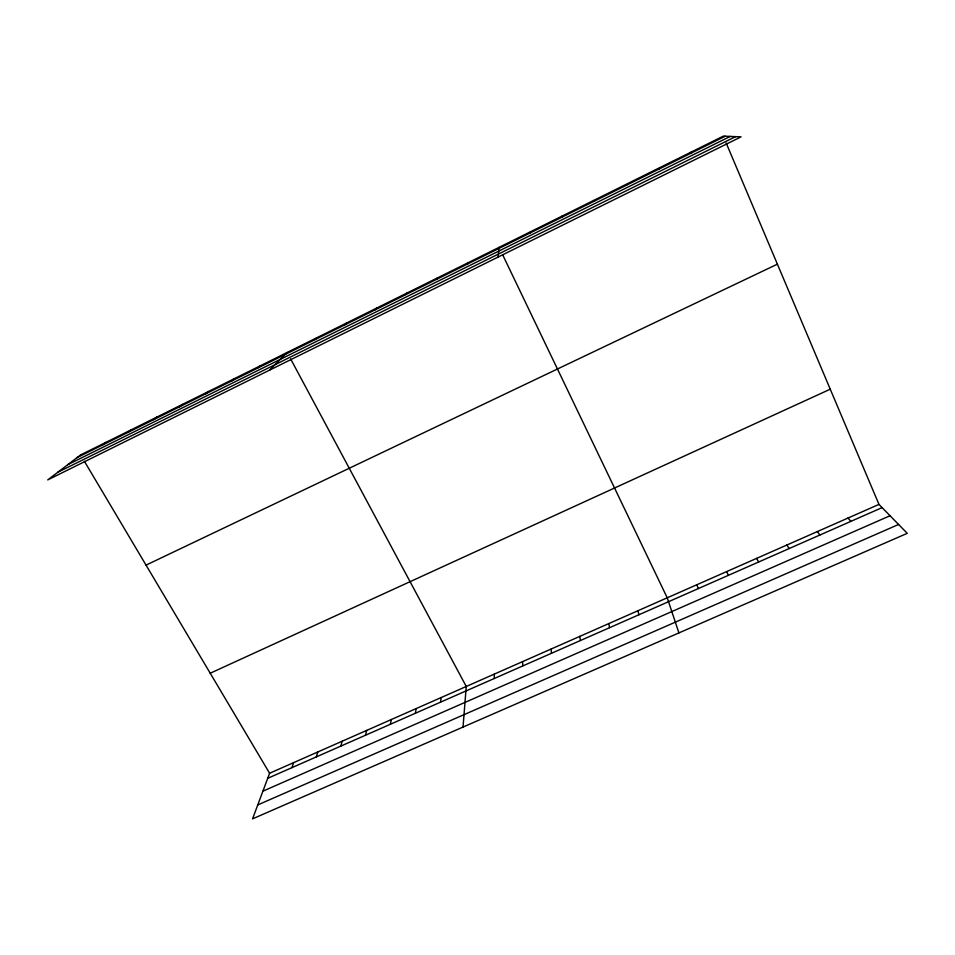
<?xml version="1.0" encoding="UTF-8"?>
<svg xmlns="http://www.w3.org/2000/svg" width="955" height="955" viewBox="0 0 955 955"><rect width="100%" height="100%" fill="white"/><g stroke="black" fill="none" stroke-linecap="round" stroke-linejoin="round"><path stroke-width="1.43" d="M494.213 678.528L494.344 674.087M463.032 727.065L466.255 686.466L290.607 358.877M498.14 257.038L499.083 247.345M440.553 702.164L441.115 697.568M415.377 713.254L416.141 708.586M390.356 724.284L391.323 719.533M365.502 735.231L366.66 730.42M340.816 746.106L342.165 741.223M316.284 756.921L317.812 751.967M467.699 263.926L468.081 262.721M291.908 767.653L293.627 762.639M878.958 504.395L269.597 773.24L252.562 818.853L907.25 533.332L878.958 504.395L726.146 142.952M436.674 279.314L437.33 277.977M405.899 294.582L406.818 293.113M375.363 309.718L376.557 308.131M345.077 324.736L346.522 323.017M315.019 339.634L316.726 337.795M269.561 370.146L287.157 352.467M258.53 367.651L260.703 365.586M232.041 380.782L234.441 378.61M205.743 393.83L208.357 391.55M179.624 406.782L182.453 404.395M153.683 419.639L156.727 417.156M127.934 432.412L131.181 429.834M102.352 445.09L105.802 442.416M76.961 457.684L725.239 136.231M67.733 464.703L730.217 136.422M57.813 472.248L735.589 136.637M146.043 565.121L777.394 264.165M210.219 673.227L830.253 389.198M267.698 778.325L882.098 507.606M262.9 791.17L890.036 515.736M257.755 804.934L898.583 524.462M690.453 152.43L692.112 152.657M657.911 168.569L659.26 168.951M625.621 184.59L626.671 185.103M593.604 200.466L594.356 201.123M848.016 518.04L850.881 521.358M817.313 531.589L819.915 535.015M786.848 545.03L789.176 548.552M84.398 461.289L269.597 773.24M561.838 216.224L562.304 217.024M756.611 558.377L758.676 561.994M726.588 571.615L728.402 575.34M502.808 255.104L667.235 597.806L678.921 632.902M696.804 584.758L698.356 588.567M637.88 610.758L638.931 614.757M608.753 623.603L609.565 627.698M530.335 231.85L530.514 232.781M579.828 636.364L580.401 640.542M551.131 649.03L551.453 653.292M522.636 661.6L522.731 665.957M80.614 454.914L47.75 479.899L741.056 136.852L723.281 136.147L80.614 454.914"/></g></svg>
